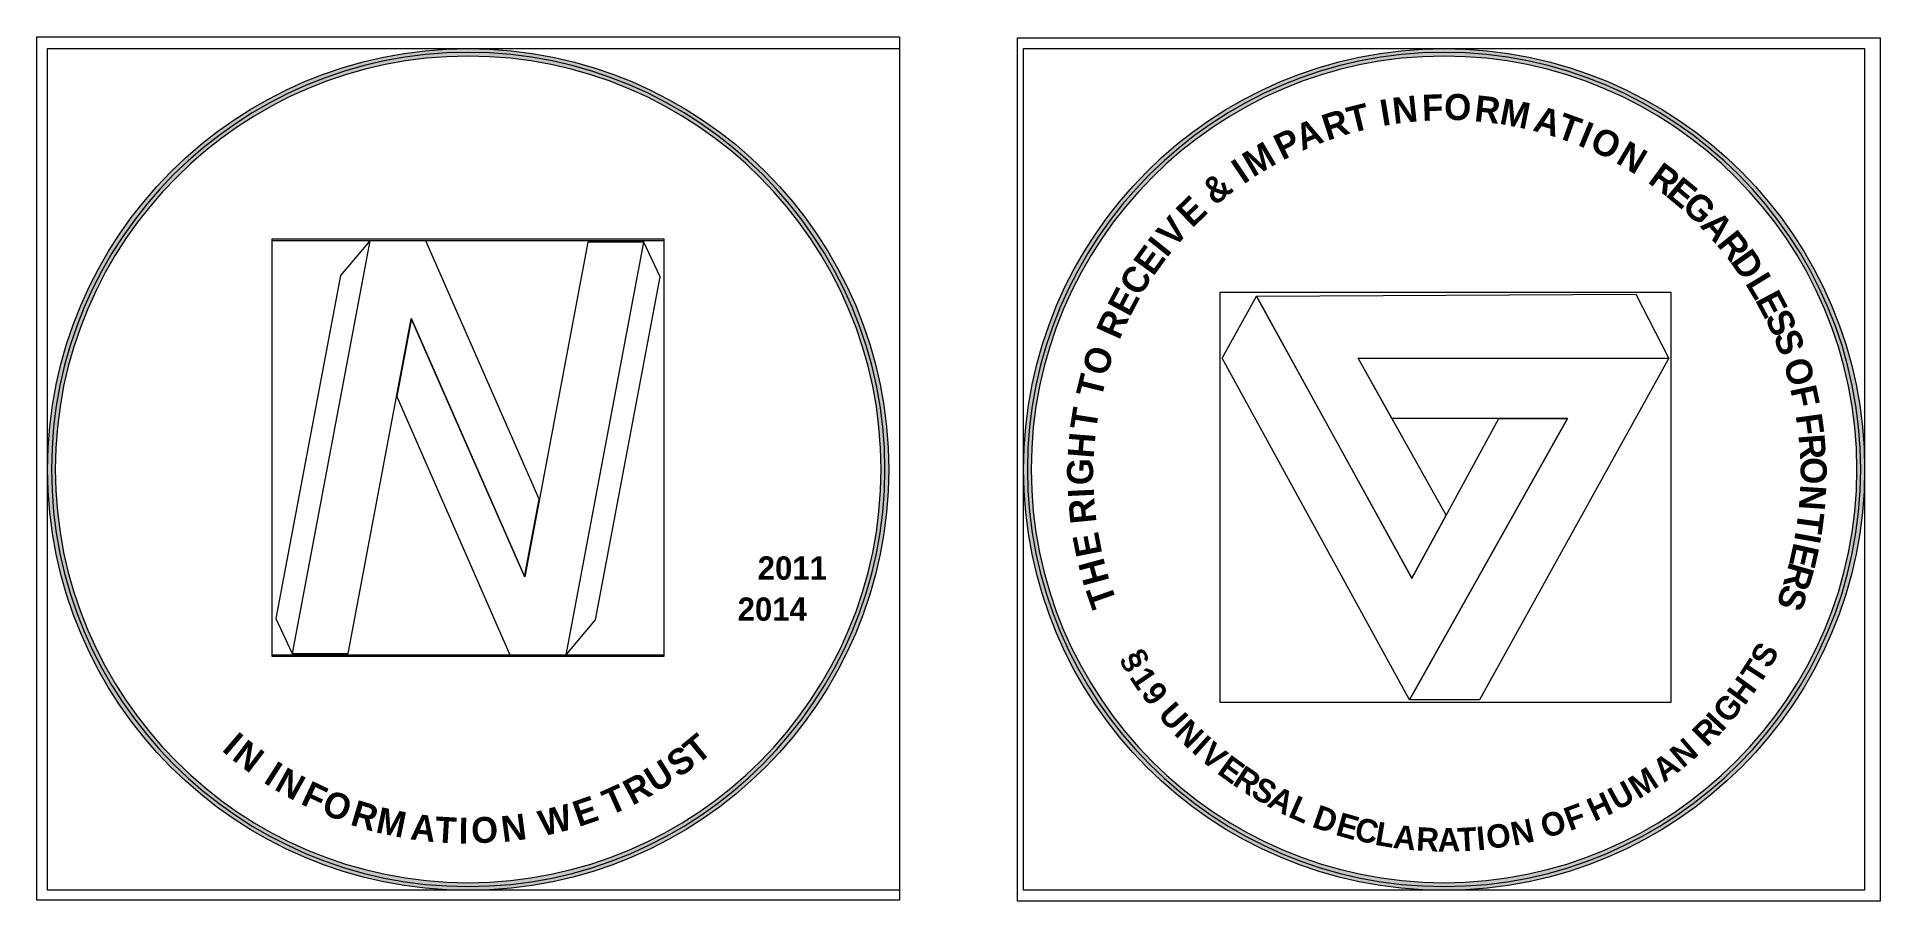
# Model space of a CAD drawing. Header units: inches. Extents: x -67.7 to 17.7, y -40.5 to -0.5.
import ezdxf

# ---------------------------------------------------------------- set-up
doc = ezdxf.new("R2010")
doc.units = ezdxf.units.IN
doc.header["$MEASUREMENT"] = 0
doc.layers.add('Layer 3', color=7, linetype='Continuous')

# ---------------------------------------------------------------- blocks, each defined once
blk = doc.blocks.new('block 9')
at = {"layer": 'Layer 3'}
h = blk.add_hatch(color=7, dxfattribs=at)
h.dxf.hatch_style = 2
edge = h.paths.add_edge_path()
edge.add_spline(control_points=[(-47.75, -1.353), (-37.193, -1.353), (-28.603, -9.942), (-28.603, -20.499), (-28.603, -31.058), (-37.193, -39.647), (-47.75, -39.647), (-58.308, -39.647), (-66.897, -31.058), (-66.897, -20.499), (-66.897, -9.942), (-58.308, -1.353), (-47.75, -1.353)], knot_values=[0, 0, 0, 0, 0.352778, 0.352778, 0.352778, 0.705556, 0.705556, 0.705556, 1.058333, 1.058333, 1.058333, 1.411111, 1.411111, 1.411111, 1.411111], degree=3, periodic=0)
edge.add_line((-47.75, -1.353), (-47.75, -1.353))
edge = h.paths.add_edge_path()
edge.add_spline(control_points=[(-47.75, -1), (-58.52, -1), (-67.25, -9.73), (-67.25, -20.499), (-67.25, -31.269), (-58.52, -40), (-47.75, -40), (-36.98, -40), (-28.25, -31.269), (-28.25, -20.499), (-28.25, -9.73), (-36.98, -1), (-47.75, -1)], knot_values=[0, 0, 0, 0, 0.352778, 0.352778, 0.352778, 0.705556, 0.705556, 0.705556, 1.058333, 1.058333, 1.058333, 1.411111, 1.411111, 1.411111, 1.411111], degree=3, periodic=0)
edge.add_line((-47.75, -1), (-47.75, -1))
at = {"layer": 'Layer 3', "lineweight": 0}
blk.add_lwpolyline([(-67.75, -0.46), (-27.75, -0.46), (-27.75, -40.46), (-67.75, -40.46), (-67.75, -0.46)], dxfattribs=at)
for points in [[(-47.75, -1), (-58.52, -1), (-67.25, -9.73), (-67.25, -20.499), (-67.25, -31.269), (-58.52, -40), (-47.75, -40), (-36.98, -40), (-28.25, -31.269), (-28.25, -20.499), (-28.25, -9.73), (-36.98, -1), (-47.75, -1)], [(-47.75, -39.824), (-58.405, -39.824), (-67.073, -31.155), (-67.073, -20.499), (-67.073, -9.845), (-58.405, -1.177), (-47.75, -1.177), (-37.095, -1.177), (-28.427, -9.845), (-28.427, -20.499), (-28.427, -31.155), (-37.095, -39.824), (-47.75, -39.824)], [(-47.75, -1.353), (-37.193, -1.353), (-28.603, -9.942), (-28.603, -20.499), (-28.603, -31.058), (-37.193, -39.647), (-47.75, -39.647), (-58.308, -39.647), (-66.897, -31.058), (-66.897, -20.499), (-66.897, -9.942), (-58.308, -1.353), (-47.75, -1.353)]]:
    blk.add_open_spline(points, degree=3, knots=[0, 0, 0, 0, 1, 1, 1, 2, 2, 2, 3, 3, 3, 4, 4, 4, 4], dxfattribs=at)
blk = doc.blocks.new('block 10')
at = {"layer": 'Layer 3', "lineweight": 0}
for points in [[(-56.853, -29.089), (-38.667, -29.089), (-38.667, -9.837), (-56.853, -9.837), (-56.853, -29.089)], [(-52.314, -9.904), (-53.677, -11.52), (-56.671, -27.406), (-55.917, -29.022)], [(-44.456, -21.871), (-49.708, -9.904), (-49.708, -9.904), (-52.313, -9.904), (-55.917, -29.022), (-53.31, -29.022), (-50.388, -13.517), (-45.137, -25.483), (-44.456, -21.871)]]:
    blk.add_lwpolyline(points, dxfattribs=at)
at = {"layer": 'Layer 3', "color": 7, "lineweight": 15}
for points in [[(-52.314, -9.904), (-53.677, -11.52), (-56.671, -27.406), (-55.917, -29.022)], [(-44.456, -21.871), (-49.708, -9.904), (-49.708, -9.904), (-52.313, -9.904), (-55.917, -29.022), (-53.31, -29.022), (-50.388, -13.517), (-45.137, -25.483), (-44.456, -21.871)]]:
    blk.add_lwpolyline(points, dxfattribs=at)
blk = doc.blocks.new('block 11')
at = {"layer": 'Layer 3', "lineweight": 0}
for points in [[(-56.852, -29.153), (-38.667, -29.153), (-38.667, -9.901), (-56.852, -9.901), (-56.852, -29.153)], [(-51.063, -17.119), (-45.812, -29.086), (-45.812, -29.086), (-43.205, -29.086), (-39.602, -9.967), (-42.208, -9.967), (-45.131, -25.473), (-50.382, -13.506), (-51.063, -17.119)], [(-43.205, -29.086), (-41.842, -27.469), (-38.848, -11.583), (-39.602, -9.967)]]:
    blk.add_lwpolyline(points, dxfattribs=at)
at = {"layer": 'Layer 3', "color": 7, "lineweight": 15}
for points in [[(-51.063, -17.119), (-45.812, -29.086), (-45.812, -29.086), (-43.205, -29.086), (-39.602, -9.967), (-42.208, -9.967), (-45.131, -25.473), (-50.382, -13.506), (-51.063, -17.119)], [(-43.205, -29.086), (-41.842, -27.469), (-38.848, -11.583), (-39.602, -9.967)]]:
    blk.add_lwpolyline(points, dxfattribs=at)
blk = doc.blocks.new('block 8')
at = {"layer": 'Layer 3', "lineweight": 0}
blk.add_lwpolyline([(-67.25, -1), (-27.75, -1), (-27.75, -40), (-67.25, -40), (-67.25, -1)], dxfattribs=at)
at = {"layer": 'Layer 3'}
for name in ['block 9', 'block 10', 'block 11']:
    blk.add_blockref(name, (0, 0), dxfattribs=at)
at = {"layer": 'Layer 3', "color": 7, "char_height": 1.0795, "attachment_point": 7}
for s, insert in [('\\fUbuntu|b1|i0|c0|p34;\\W1;2011', (-34.326, -25.623)), ('\\fUbuntu|b1|i0|c0|p34;\\W1;2014', (-35.257, -27.527))]:
    blk.add_mtext(s, dxfattribs=dict(at, insert=insert))
at = {"layer": 'Layer 3', "color": 7, "attachment_point": 7}
for s, insert, char_height, rotation in [('\\fUbuntu|b1|i0|c0|p34;\\W1;I', (-59.207, -33.512), 1.19944, 319.52685), ('\\fUbuntu|b1|i0|c0|p34;\\W1;N', (-58.756, -33.91), 1.19944, 322.779), ('\\fUbuntu|b1|i0|c0|p34;\\W1;T', (-37.132, -34.213), 1.19944, 39.57523), ('\\fUbuntu|b1|i0|c0|p34;\\W1;I', (-57.284, -34.983), 1.19945, 327.50692), ('\\fUbuntu|b1|i0|c0|p34;\\W1;U', (-39.067, -35.52), 1.19944, 32.14944), ('\\fUbuntu|b1|i0|c0|p34;\\W1;S', (-37.971, -34.824), 1.19944, 36.06133), ('\\fUbuntu|b1|i0|c0|p34;\\W1; ', (-57.66, -34.726), 1.19946, 325.78267), ('\\fUbuntu|b1|i0|c0|p34;\\W1;N', (-56.79, -35.309), 1.19944, 330.74661), ('\\fUbuntu|b1|i0|c0|p34;\\W1;F', (-55.569, -35.983), 1.19943, 334.83822), ('\\fUbuntu|b1|i0|c0|p34;\\W1;R', (-40.134, -36.087), 1.19944, 28.03393), ('\\fUbuntu|b1|i0|c0|p34;\\W1;O', (-54.621, -36.435), 1.19944, 338.96166), ('\\fUbuntu|b1|i0|c0|p34;\\W1;R', (-53.265, -36.95), 1.19945, 343.43049), ('\\fUbuntu|b1|i0|c0|p34;\\W1;E', (-42.633, -37.076), 1.19945, 18.91582), ('\\fUbuntu|b1|i0|c0|p34;\\W1;T', (-41.171, -36.552), 1.19943, 24.11165), ('\\fUbuntu|b1|i0|c0|p34;\\W1;M', (-52.084, -37.307), 1.19944, 348.20914), ('\\fUbuntu|b1|i0|c0|p34;\\W1;A', (-50.468, -37.635), 1.19944, 353.15996), ('\\fUbuntu|b1|i0|c0|p34;\\W1;T', (-49.308, -37.774), 1.19945, 356.68994), ('\\fUbuntu|b1|i0|c0|p34;\\W1;I', (-48.198, -37.83), 1.19943, 359.07064), ('\\fUbuntu|b1|i0|c0|p34;\\W1;O', (-47.582, -37.848), 1.19945, 2.8109), ('\\fUbuntu|b1|i0|c0|p34;\\W1;N', (-46.136, -37.774), 1.19945, 7.46954), ('\\fUbuntu|b1|i0|c0|p34;\\W1;W', (-44.307, -37.514), 1.19945, 14.15936), ('\\fUbuntu|b1|i0|c0|p34;\\W1; ', (-41.591, -36.71), 1.19945, 21.51946), ('\\fUbuntu|b1|i0|c0|p34;\\W1; ', (-44.783, -37.583), 1.19945, 10.48738)]:
    blk.add_mtext(s, dxfattribs=dict(at, insert=insert, char_height=char_height, rotation=rotation))
blk = doc.blocks.new('block 7')
at = {"layer": 'Layer 3'}
blk.add_blockref('block 8', (0, 0), dxfattribs=at)
blk = doc.blocks.new('block 14')
at = {"layer": 'Layer 3'}
h = blk.add_hatch(color=7, dxfattribs=at)
h.dxf.hatch_style = 2
edge = h.paths.add_edge_path()
edge.add_spline(control_points=[(-2.5, -1.353), (8.057, -1.353), (16.647, -9.942), (16.647, -20.499), (16.647, -31.057), (8.057, -39.647), (-2.5, -39.647), (-13.058, -39.647), (-21.647, -31.057), (-21.647, -20.499), (-21.647, -9.942), (-13.058, -1.353), (-2.5, -1.353)], knot_values=[0, 0, 0, 0, 0.352778, 0.352778, 0.352778, 0.705556, 0.705556, 0.705556, 1.058333, 1.058333, 1.058333, 1.411111, 1.411111, 1.411111, 1.411111], degree=3, periodic=0)
edge.add_line((-2.5, -1.353), (-2.5, -1.353))
edge = h.paths.add_edge_path()
edge.add_spline(control_points=[(-2.5, -1), (-13.27, -1), (-22, -9.73), (-22, -20.499), (-22, -31.269), (-13.27, -40), (-2.5, -40), (8.27, -40), (16.999, -31.269), (16.999, -20.499), (16.999, -9.73), (8.27, -1), (-2.5, -1)], knot_values=[0, 0, 0, 0, 0.352778, 0.352778, 0.352778, 0.705556, 0.705556, 0.705556, 1.058333, 1.058333, 1.058333, 1.411111, 1.411111, 1.411111, 1.411111], degree=3, periodic=0)
edge.add_line((-2.5, -1), (-2.5, -1))
at = {"layer": 'Layer 3', "lineweight": 0}
blk.add_lwpolyline([(-22.28, -0.5), (17.72, -0.5), (17.72, -40.5), (-22.28, -40.5), (-22.28, -0.5)], dxfattribs=at)
for points in [[(-2.5, -1), (-13.27, -1), (-22, -9.73), (-22, -20.499), (-22, -31.269), (-13.27, -40), (-2.5, -40), (8.27, -40), (16.999, -31.269), (16.999, -20.499), (16.999, -9.73), (8.27, -1), (-2.5, -1)], [(-2.5, -39.823), (-13.155, -39.823), (-21.823, -31.154), (-21.823, -20.499), (-21.823, -9.844), (-13.155, -1.176), (-2.5, -1.176), (8.155, -1.176), (16.823, -9.844), (16.823, -20.499), (16.823, -31.154), (8.155, -39.823), (-2.5, -39.823)], [(-2.5, -1.353), (8.057, -1.353), (16.647, -9.942), (16.647, -20.499), (16.647, -31.057), (8.057, -39.647), (-2.5, -39.647), (-13.058, -39.647), (-21.647, -31.057), (-21.647, -20.499), (-21.647, -9.942), (-13.058, -1.353), (-2.5, -1.353)]]:
    blk.add_open_spline(points, degree=3, knots=[0, 0, 0, 0, 1, 1, 1, 2, 2, 2, 3, 3, 3, 4, 4, 4, 4], dxfattribs=at)
blk = doc.blocks.new('block 15')
at = {"layer": 'Layer 3', "lineweight": 0}
for points in [[(-12.895, -31.275), (8.027, -31.275), (8.027, -12.299), (-12.895, -12.299), (-12.895, -31.275)], [(-4.102, -31.167), (-12.795, -15.347), (-11.201, -12.478), (-3.99, -25.546), (0.034, -18.136), (3.222, -18.136), (-4.102, -31.167)], [(-3.988, -25.544), (-2.399, -22.616), (-6.486, -15.345), (7.926, -15.337), (6.409, -12.399), (-11.2, -12.48), (-3.988, -25.544)], [(-4.102, -31.167), (3.217, -18.14), (-4.919, -18.135), (-6.479, -15.347), (7.926, -15.344), (-0.862, -31.175), (-4.102, -31.167)]]:
    blk.add_lwpolyline(points, dxfattribs=at)
at = {"layer": 'Layer 3', "color": 7, "lineweight": 20}
for points in [[(-4.102, -31.167), (-12.795, -15.347), (-11.201, -12.478), (-3.99, -25.546), (0.034, -18.136), (3.222, -18.136), (-4.102, -31.167)], [(-3.988, -25.544), (-2.399, -22.616), (-6.486, -15.345), (7.926, -15.337), (6.409, -12.399), (-11.2, -12.48), (-3.988, -25.544)], [(-4.102, -31.167), (3.217, -18.14), (-4.919, -18.135), (-6.479, -15.347), (7.926, -15.344), (-0.862, -31.175), (-4.102, -31.167)]]:
    blk.add_lwpolyline(points, dxfattribs=at)
blk = doc.blocks.new('block 13')
at = {"layer": 'Layer 3', "lineweight": 0}
blk.add_lwpolyline([(-22, -1), (16.999, -1), (16.999, -40), (-22, -40), (-22, -1)], dxfattribs=at)
at = {"layer": 'Layer 3'}
for name in ['block 14', 'block 15']:
    blk.add_blockref(name, (0, 0), dxfattribs=at)
at = {"layer": 'Layer 3', "color": 7, "attachment_point": 7}
for s, insert, char_height, rotation in [('\\fUbuntu|b1|i0|c0|p34;\\W1;I', (-5.357, -4.594), 1.21051, 9.45337), ('\\fUbuntu|b1|i0|c0|p34;\\W1;N', (-4.829, -4.494), 1.2105, 6.20816), ('\\fUbuntu|b1|i0|c0|p34;\\W1;F', (-3.499, -4.355), 1.2105, 2.13168), ('\\fUbuntu|b1|i0|c0|p34;\\W1;O', (-2.516, -4.31), 1.2105, 358.09441), ('\\fUbuntu|b1|i0|c0|p34;\\W1;R', (-1.128, -4.36), 1.2105, 353.6593), ('\\fUbuntu|b1|i0|c0|p34;\\W1;M', (0.026, -4.479), 1.2105, 348.88268), ('\\fUbuntu|b1|i0|c0|p34;\\W1;R', (-7.914, -5.275), 1.21051, 17.67624), ('\\fUbuntu|b1|i0|c0|p34;\\W1;T', (-6.822, -4.928), 1.2105, 13.80603), ('\\fUbuntu|b1|i0|c0|p34;\\W1;A', (1.575, -4.789), 1.21049, 343.88085), ('\\fUbuntu|b1|i0|c0|p34;\\W1;T', (2.645, -5.096), 1.2105, 340.28852), ('\\fUbuntu|b1|i0|c0|p34;\\W1;P', (-9.999, -6.195), 1.21051, 25.77187), ('\\fUbuntu|b1|i0|c0|p34;\\W1;A', (-9.087, -5.747), 1.2105, 21.9606), ('\\fUbuntu|b1|i0|c0|p34;\\W1; ', (-5.768, -4.676), 1.21051, 11.16141), ('\\fUbuntu|b1|i0|c0|p34;\\W1;I', (3.658, -5.466), 1.21052, 337.42479), ('\\fUbuntu|b1|i0|c0|p34;\\W1;O', (4.172, -5.665), 1.21051, 334.0113), ('\\fUbuntu|b1|i0|c0|p34;\\W1;M', (-11.361, -6.988), 1.21051, 30.50653), ('\\fUbuntu|b1|i0|c0|p34;\\W1;N', (5.413, -6.27), 1.2105, 329.27768), ('\\fUbuntu|b1|i0|c0|p34;\\W1;I', (-11.802, -7.308), 1.2105, 34.21567), ('\\fMyriad Pro|b1|i0|c0|p34;\\W1;R', (6.902, -7.187), 1.2105, 323.68171), ('\\fUbuntu|b1|i0|c0|p34;\\W1;&', (-13.109, -8.319), 1.2105, 38.76053), ('\\fUbuntu|b1|i0|c0|p34;\\W1; ', (-12.136, -7.552), 1.21051, 35.89156), ('\\fUbuntu|b1|i0|c0|p34;\\W1; ', (6.555, -6.963), 1.21051, 326.21546), ('\\fMyriad Pro|b1|i0|c0|p34;\\W1;E', (7.737, -7.802), 1.21051, 320.25492), ('\\fUbuntu|b1|i0|c0|p34;\\W1;E', (-14.183, -9.345), 1.2105, 44.23323), ('\\fMyriad Pro|b1|i0|c0|p34;\\W1;G', (8.461, -8.398), 1.21051, 316.5393), ('\\fUbuntu|b1|i0|c0|p34;\\W1;V', (-15.023, -10.282), 1.2105, 48.24614), ('\\fUbuntu|b1|i0|c0|p34;\\W1; ', (-13.408, -8.6), 1.21052, 41.62759), ('\\fMyriad Pro|b1|i0|c0|p34;\\W1;A', (9.325, -9.217), 1.21051, 312.48137), ('\\fMyriad Pro|b1|i0|c0|p34;\\W1;R', (10.101, -10.066), 1.21051, 308.67824), ('\\fUbuntu|b1|i0|c0|p34;\\W1;E', (-15.989, -11.582), 1.2105, 54.23926), ('\\fUbuntu|b1|i0|c0|p34;\\W1;I', (-15.358, -10.717), 1.21051, 51.40828), ('\\fUbuntu|b1|i0|c0|p34;\\W1;C', (-16.589, -12.546), 1.21051, 58.06803), ('\\fMyriad Pro|b1|i0|c0|p34;\\W1;D', (10.748, -10.867), 1.21051, 304.77342), ('\\fMyriad Pro|b1|i0|c0|p34;\\W1;L', (11.443, -11.877), 1.2105, 301.06657), ('\\fUbuntu|b1|i0|c0|p34;\\W1;E', (-17.083, -13.473), 1.2105, 61.87688), ('\\fMyriad Pro|b1|i0|c0|p34;\\W1;E', (11.906, -12.644), 1.2105, 297.86204), ('\\fUbuntu|b1|i0|c0|p34;\\W1;R', (-17.565, -14.542), 1.2105, 65.80186), ('\\fMyriad Pro|b1|i0|c0|p34;\\W1;S', (12.34, -13.462), 1.2105, 294.59092), ('\\fMyriad Pro|b1|i0|c0|p34;\\W1;S', (12.735, -14.324), 1.21049, 291.25468), ('\\fUbuntu|b1|i0|c0|p34;\\W1;O', (-18.153, -16.242), 1.21051, 71.74494), ('\\fUbuntu|b1|i0|c0|p34;\\W1; ', (-17.705, -14.924), 1.21049, 68.56631), ('\\fMyriad Pro|b1|i0|c0|p34;\\W1; ', (13.074, -15.214), 1.21051, 288.96205), ('\\fMyriad Pro|b1|i0|c0|p34;\\W1;O', (13.199, -15.539), 1.21051, 286.12056), ('\\fUbuntu|b1|i0|c0|p34;\\W1;T', (-18.398, -17.255), 1.2105, 75.97285), ('\\fMyriad Pro|b1|i0|c0|p34;\\W1;F', (13.543, -16.75), 1.2105, 282.28153), ('\\fUbuntu|b1|i0|c0|p34;\\W1;T', (-18.645, -18.729), 1.21051, 81.22181), ('\\fUbuntu|b1|i0|c0|p34;\\W1; ', (-18.471, -17.655), 1.21051, 78.5676), ('\\fMyriad Pro|b1|i0|c0|p34;\\W1; ', (13.736, -17.658), 1.21052, 280.03858), ('\\fMyriad Pro|b1|i0|c0|p34;\\W1;F', (13.801, -17.992), 1.21052, 277.83046), ('\\fUbuntu|b1|i0|c0|p34;\\W1;H', (-18.752, -20.009), 1.21052, 85.33046), ('\\fMyriad Pro|b1|i0|c0|p34;\\W1;R', (13.929, -18.91), 1.21052, 274.3973), ('\\fUbuntu|b1|i0|c0|p34;\\W1;G', (-18.764, -21.241), 1.21049, 89.07117), ('\\fMyriad Pro|b1|i0|c0|p34;\\W1;O', (14.007, -19.939), 1.21049, 270.92882), ('\\fMyriad Pro|b1|i0|c0|p34;\\W1;N', (14.023, -21.189), 1.2105, 266.23788), ('\\fUbuntu|b1|i0|c0|p34;\\W1;I', (-18.721, -21.782), 1.2105, 92.72151), ('\\fUbuntu|b1|i0|c0|p34;\\W1;R', (-18.613, -22.951), 1.21051, 95.70709), ('\\fMyriad Pro|b1|i0|c0|p34;\\W1;T', (13.939, -22.403), 1.21051, 262.44333), ('\\fUbuntu|b1|i0|c0|p34;\\W1;E', (-18.344, -24.404), 1.2105, 101.06989), ('\\fUbuntu|b1|i0|c0|p34;\\W1; ', (-18.541, -23.366), 1.21052, 98.50954), ('\\fMyriad Pro|b1|i0|c0|p34;\\W1;I', (13.809, -23.348), 1.21051, 259.91758), ('\\fUbuntu|b1|i0|c0|p34;\\W1;H', (-18.008, -25.656), 1.2105, 105.23231), ('\\fMyriad Pro|b1|i0|c0|p34;\\W1;E', (13.725, -23.848), 1.2105, 257.36147), ('\\fMyriad Pro|b1|i0|c0|p34;\\W1;R', (13.524, -24.749), 1.21051, 253.92327), ('\\fUbuntu|b1|i0|c0|p34;\\W1;T', (-17.65, -26.66), 1.21052, 109.36099), ('\\fMyriad Pro|b1|i0|c0|p34;\\W1;S', (13.236, -25.75), 1.2105, 250.41995), ('\\fMyriad Pro|b1|i0|c0|p34;\\W1; ', (-17.766, -29.024), 1.08832, 298.94692), ('\\fMyriad Pro|b1|i0|c0|p34;\\W1;§', (-17.602, -29.33), 1.08832, 301.02354), ('\\fMyriad Pro|b1|i0|c0|p34;\\W1;S', (12.601, -29.782), 1.08832, 60.14547), ('\\fMyriad Pro|b1|i0|c0|p34;\\W1;1', (-17.116, -30.135), 1.08832, 304.08483), ('\\fMyriad Pro|b1|i0|c0|p34;\\W1;T', (12.112, -30.542), 1.08832, 57.20665), ('\\fMyriad Pro|b1|i0|c0|p34;\\W1;9', (-16.6, -30.897), 1.0883, 307.08965), ('\\fMyriad Pro|b1|i0|c0|p34;\\W1;H', (11.435, -31.475), 1.08831, 53.8093), ('\\fMyriad Pro|b1|i0|c0|p34;\\W1;U', (-15.82, -31.909), 1.08831, 311.58402), ('\\fMyriad Pro|b1|i0|c0|p34;\\W1;G', (10.715, -32.338), 1.08832, 50.12651), ('\\fMyriad Pro|b1|i0|c0|p34;\\W1; ', (-16.037, -31.632), 1.08832, 309.189), ('\\fMyriad Pro|b1|i0|c0|p34;\\W1;N', (-15.066, -32.757), 1.08832, 315.29738), ('\\fMyriad Pro|b1|i0|c0|p34;\\W1;R', (9.686, -33.399), 1.08833, 45.08572), ('\\fMyriad Pro|b1|i0|c0|p34;\\W1;I', (10.375, -32.699), 1.08831, 47.47528), ('\\fMyriad Pro|b1|i0|c0|p34;\\W1;I', (-14.252, -33.551), 1.08832, 317.94465), ('\\fMyriad Pro|b1|i0|c0|p34;\\W1;V', (-13.898, -33.878), 1.08832, 320.4242), ('\\fMyriad Pro|b1|i0|c0|p34;\\W1;N', (8.572, -34.374), 1.08832, 40.5161), ('\\fMyriad Pro|b1|i0|c0|p34;\\W1;E', (-13.073, -34.554), 1.0883, 323.63679), ('\\fMyriad Pro|b1|i0|c0|p34;\\W1;A', (7.69, -35.037), 1.08832, 36.83252), ('\\fMyriad Pro|b1|i0|c0|p34;\\W1; ', (9.432, -33.629), 1.08833, 42.94832), ('\\fMyriad Pro|b1|i0|c0|p34;\\W1;R', (-12.359, -35.081), 1.08832, 326.68929), ('\\fMyriad Pro|b1|i0|c0|p34;\\W1;S', (-11.529, -35.624), 1.08831, 329.79757), ('\\fMyriad Pro|b1|i0|c0|p34;\\W1;U', (5.515, -36.342), 1.08833, 28.59816), ('\\fMyriad Pro|b1|i0|c0|p34;\\W1;M', (6.514, -35.801), 1.08831, 32.75024), ('\\fMyriad Pro|b1|i0|c0|p34;\\W1;A', (-10.753, -36.078), 1.08833, 333.05202), ('\\fMyriad Pro|b1|i0|c0|p34;\\W1;L', (-9.773, -36.571), 1.08832, 336.28434), ('\\fMyriad Pro|b1|i0|c0|p34;\\W1;H', (4.464, -36.83), 1.08831, 24.80716), ('\\fMyriad Pro|b1|i0|c0|p34;\\W1;D', (-8.67, -37.045), 1.08831, 340.72795), ('\\fMyriad Pro|b1|i0|c0|p34;\\W1;E', (-7.582, -37.421), 1.08831, 344.09744), ('\\fMyriad Pro|b1|i0|c0|p34;\\W1;C', (-6.717, -37.667), 1.08833, 347.22491), ('\\fMyriad Pro|b1|i0|c0|p34;\\W1;N', (0.725, -37.942), 1.08832, 11.9232), ('\\fMyriad Pro|b1|i0|c0|p34;\\W1;O', (2.181, -37.618), 1.08831, 16.92157), ('\\fMyriad Pro|b1|i0|c0|p34;\\W1;F', (3.328, -37.263), 1.08831, 20.37424), ('\\fMyriad Pro|b1|i0|c0|p34;\\W1; ', (-8.995, -36.908), 1.08831, 338.25886), ('\\fMyriad Pro|b1|i0|c0|p34;\\W1;L', (-5.747, -37.884), 1.08832, 350.27836), ('\\fMyriad Pro|b1|i0|c0|p34;\\W1;A', (-4.898, -38.032), 1.08832, 353.47557), ('\\fMyriad Pro|b1|i0|c0|p34;\\W1;R', (-3.812, -38.153), 1.08832, 356.87146), ('\\fMyriad Pro|b1|i0|c0|p34;\\W1;A', (-2.794, -38.213), 1.08833, 0.92828), ('\\fMyriad Pro|b1|i0|c0|p34;\\W1;T', (-1.85, -38.203), 1.08832, 3.08427), ('\\fMyriad Pro|b1|i0|c0|p34;\\W1;I', (-0.945, -38.15), 1.08832, 5.34856), ('\\fMyriad Pro|b1|i0|c0|p34;\\W1;O', (-0.462, -38.112), 1.08832, 8.05617), ('\\fMyriad Pro|b1|i0|c0|p34;\\W1; ', (4.133, -36.959), 1.08832, 22.35582), ('\\fMyriad Pro|b1|i0|c0|p34;\\W1; ', (1.835, -37.698), 1.08832, 14.38237)]:
    blk.add_mtext(s, dxfattribs=dict(at, insert=insert, char_height=char_height, rotation=rotation))
blk = doc.blocks.new('block 12')
at = {"layer": 'Layer 3'}
blk.add_blockref('block 13', (0, 0), dxfattribs=at)

msp = doc.modelspace()

# ---------------------------------------------------------------- block references
at = {"layer": 'Layer 3'}
for name in ['block 7', 'block 12']:
    msp.add_blockref(name, (0, 0), dxfattribs=at)

doc.saveas('drawing.dxf')
